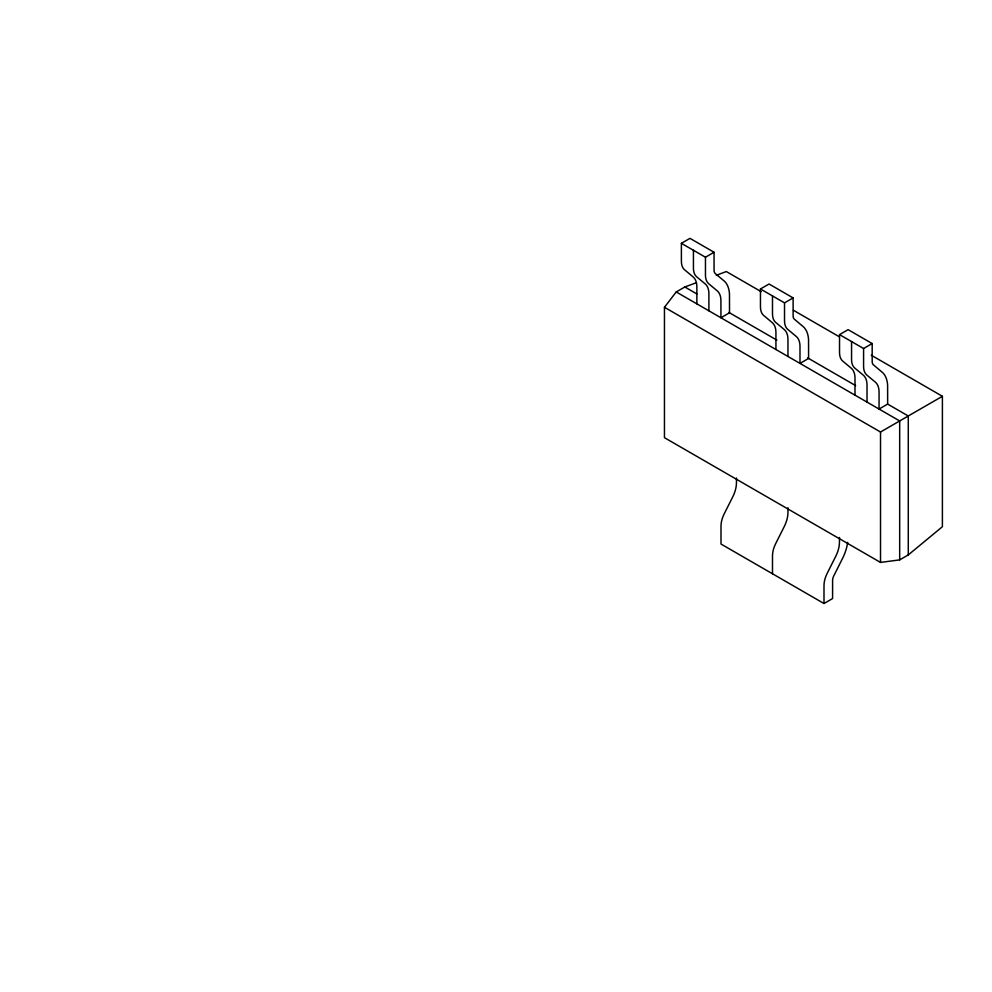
<?xml version="1.0" encoding="UTF-8"?>
<svg xmlns="http://www.w3.org/2000/svg" width="992" height="992" viewBox="0 0 992 992"><rect width="100%" height="100%" fill="white"/><g stroke="black" fill="none" stroke-linecap="round" stroke-linejoin="round"><path stroke-width="1.49" d="M871.274 355.223L942.4 396.292L942.4 526.702L908.275 554.925L899.682 559.885L880.524 562.427L664.454 437.683L664.454 307.272L676.234 291.958L684.827 286.986L696.285 282.732M681.392 243.325L689.986 238.365L714.054 252.253L714.066 270.58A7.948 4.588 -60 0 0 715.133 273.408L724.718 281.492A35.551 20.522 -60 0 1 729.48 294.153L729.517 312.79L720.924 317.75L720.924 300.75A23.386 13.504 -60 0 0 717.191 290.817L708.672 283.712A20.1 11.606 -60 0 1 705.461 275.181L705.461 257.226L681.392 243.325L681.392 261.28A20.1 11.606 -60 0 0 684.604 269.824L693.123 276.929A23.386 13.504 -60 0 1 696.868 286.862L696.868 303.862M705.461 257.226L714.054 252.253M760.455 288.97L769.048 284.01L793.116 297.91L793.129 316.225A7.948 4.588 -60 0 0 794.195 319.052L803.78 327.149A35.551 20.522 -60 0 1 808.554 339.797L808.592 358.434L799.986 363.394L799.986 346.406A23.386 13.504 -60 0 0 796.254 336.462L787.735 329.369A20.1 11.606 -60 0 1 784.523 320.825L784.523 302.87L760.455 288.97L760.455 306.937A20.1 11.606 -60 0 0 763.679 315.468L772.185 322.574A23.386 13.504 -60 0 1 775.93 332.506L775.93 349.506M784.523 302.87L793.116 297.91M854.992 395.151L854.992 378.15A23.386 13.504 -60 0 0 851.26 368.218L842.741 361.113A20.1 11.606 -60 0 1 839.53 352.582L839.53 334.626L848.123 329.654L872.179 343.554L872.191 361.869A7.948 4.588 -60 0 0 873.258 364.696L882.855 372.794A35.551 20.522 -60 0 1 887.617 385.454L887.654 404.091L908.275 415.995L908.275 554.925M839.53 334.626L863.586 348.514L872.179 343.554M887.654 404.091L879.061 409.051L879.061 392.051A23.386 13.504 -60 0 0 875.316 382.118L866.797 375.013A20.1 11.606 -60 0 1 863.586 366.47L863.586 348.514M664.454 307.272L880.524 432.016L942.4 396.292M736.461 478.02L736.461 482.658A23.386 13.504 -60 0 1 732.728 496.905L724.21 513.844A20.1 11.606 -60 0 0 720.998 526.095L720.998 544.05L823.992 603.508L832.586 598.548L832.598 580.208A7.948 4.588 -60 0 1 833.652 576.154L843.25 556.996A35.551 20.522 -60 0 0 847.689 542.314M716.323 275.28L726.33 271.548L761.224 291.698M793.439 310.285L839.071 336.635M684.827 286.986L696.843 293.93M728.86 312.418L776.897 340.144M807.587 357.864L855.625 385.603M676.234 291.958L899.682 420.955L899.682 559.885M880.524 432.016L880.524 562.427M867.02 402.107L867.02 385.107A23.386 13.504 -60 0 0 863.288 375.162L854.769 368.069A20.1 11.606 -60 0 1 851.558 359.526L851.558 341.57M839.455 537.478L839.455 542.116A23.386 13.504 -60 0 1 835.723 556.363L827.204 573.302A20.1 11.606 -60 0 0 823.992 585.553L823.992 603.508M787.958 356.45L787.958 339.45A23.386 13.504 -60 0 0 784.226 329.518L775.707 322.412A20.1 11.606 -60 0 1 772.495 313.881L772.495 295.926M787.958 507.743L787.958 512.38A23.386 13.504 -60 0 1 784.226 526.628L775.707 543.579A20.1 11.606 -60 0 0 772.495 555.818L772.495 573.785M708.896 310.806L708.896 293.806A23.386 13.504 -60 0 0 705.163 283.873L696.644 276.768A20.1 11.606 -60 0 1 693.433 268.224L693.433 250.269"/></g></svg>
